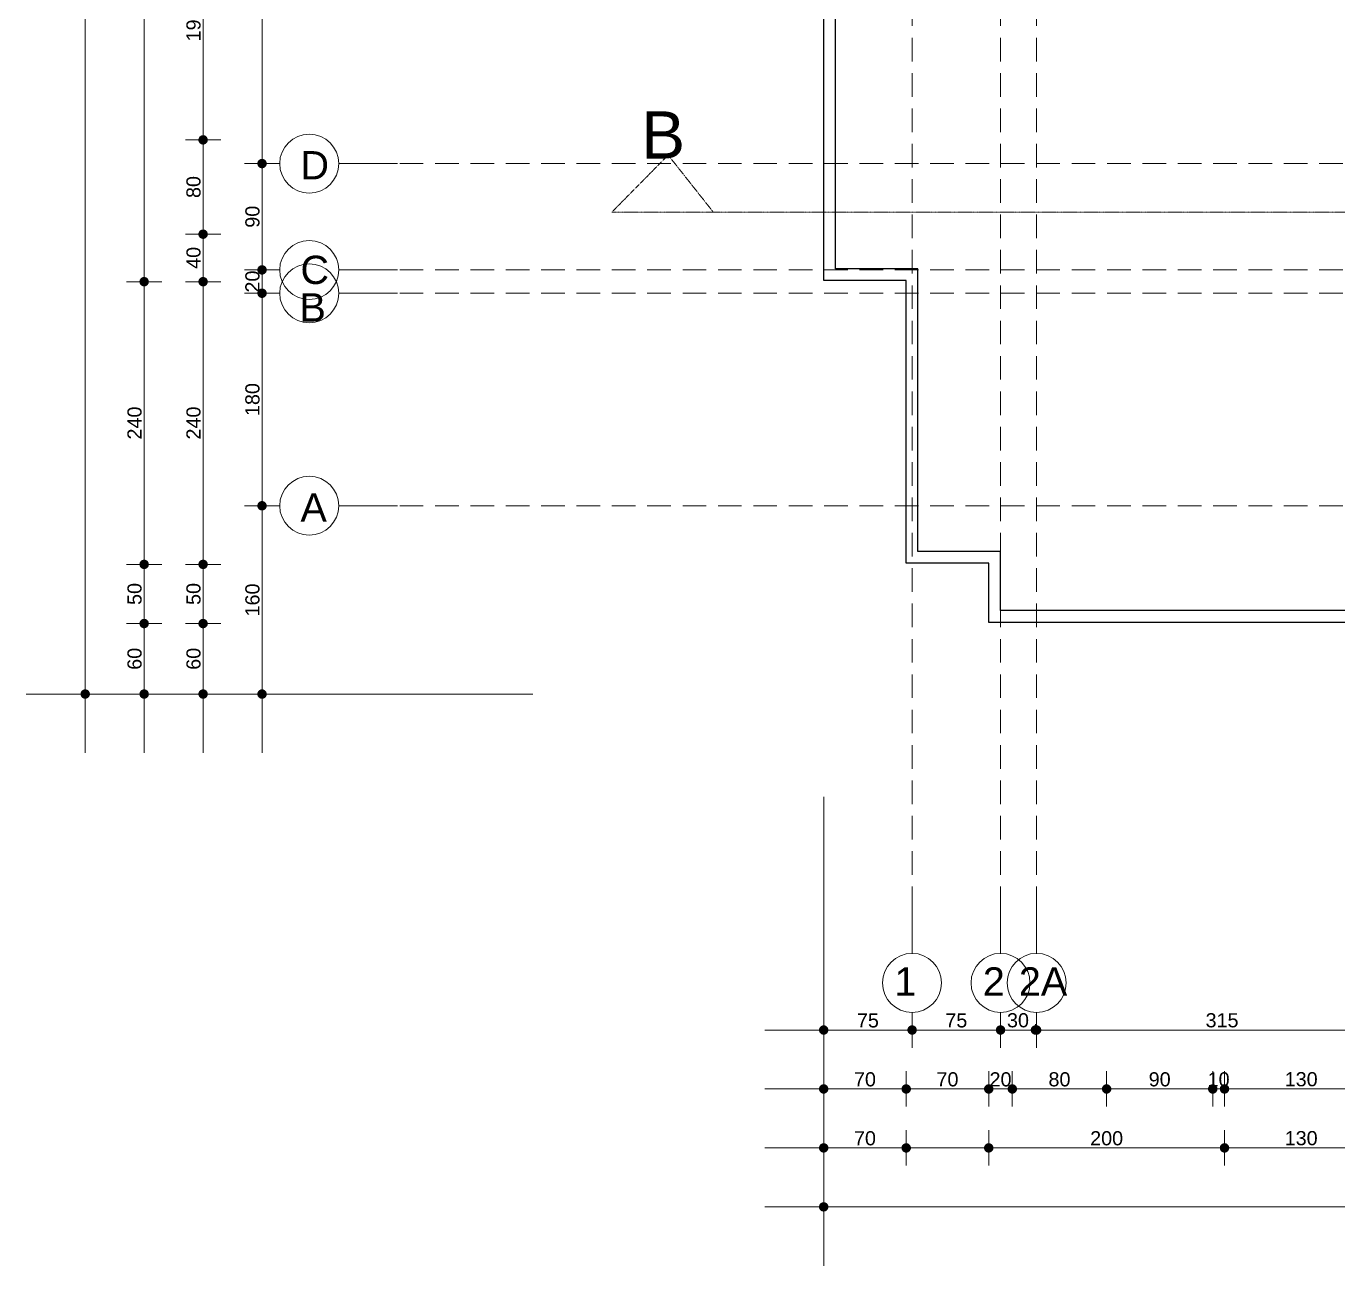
# Model space of a CAD drawing. Header units: millimetres. Extents: x 38129 to 72024, y -56282 to 16512.
# Drawn here: x 56402 to 57514, y -45595 to -44544 of the extents above; entities that cross this region are included whole.
import ezdxf

# ---------------------------------------------------------------- set-up
doc = ezdxf.new("R2010")
doc.units = ezdxf.units.MM
doc.linetypes.add('HIDDEN', pattern=[0.375, 0.25, -0.125])
for name, color, linetype, lineweight in [('AKS', 55, 'HIDDEN', 0), ('DIŞÖLÇÜ', 37, 'Continuous', 0), ('pencere+KAPI', 1, 'Continuous', 0)]:
    doc.layers.add(name, color=color, linetype=linetype, lineweight=lineweight)
doc.layers.add('balkon', color=171, linetype='Continuous')
doc.styles.add('icdisolcu_yazi', font='arial.ttf')
doc.styles.get("Standard").update_dxf_attribs({"font": 'arial.ttf'})
doc.dimstyles.new('İç Ölçü', dxfattribs={"dimtxt": 12, "dimasz": 8, "dimexe": 5, "dimexo": 0, "dimgap": 2, "dimtad": 1, "dimdec": 0, "dimzin": 12, "dimdsep": 46, "dimtxsty": 'icdisolcu_yazi', "dimblk": 'DOT', "dimcen": 8, "dimdle": 5, "dimclrd": 256, "dimclre": 256, "dimclrt": 7, "dimadec": 0, "dimazin": 3, "dimtfac": 1, "dimtdec": 0, "dimtix": 1, "dimtmove": 2, "dimatfit": 3, "dimldrblk": 'DOT', "dimfxl": 0, "dimtolj": 1, "dimtzin": 0, "dimlwd": -1, "dimlwe": -1, "dimarcsym": 0})

# ---------------------------------------------------------------- blocks, each defined once
blk = doc.blocks.new('_Dot')
at = {"color": 0, "lineweight": -2}
blk.add_line((-0.5, 0), (-1, 0), dxfattribs=at)
at = {"color": 0, "lineweight": 30, "const_width": 0.5}
blk.add_lwpolyline([(-0.25, 0, 1), (0.25, 0, 1)], format="xyb", close=True, dxfattribs=at)
blk = doc.blocks.new('*D2292')
at = {"layer": 'Defpoints', "color": 0, "lineweight": 120, "transparency": 16777216}
for p in [(56602, -44950.7), (56602, -44950.7), (56602, -45110.4)]:
    blk.add_point(p, dxfattribs=at)
at = {"layer": 'DIŞÖLÇÜ', "transparency": 16777216}
for p, q in [((56602, -44950.7), (56607, -44950.7)), ((56602, -45110.4), (56607, -45110.4))]:
    blk.add_line(p, q, dxfattribs=at)
at = {"layer": 'DIŞÖLÇÜ', "linetype": 'Continuous', "transparency": 16777216}
blk.add_line((56602, -45102.4), (56602, -44958.7), dxfattribs=at)
at = {"layer": 'DIŞÖLÇÜ', "transparency": 16777216, "xscale": 8, "yscale": 8, "zscale": 8}
for p, rotation in [((56602, -44950.7), 90), ((56602, -45110.4), 270)]:
    blk.add_blockref('_Dot', p, dxfattribs=dict(at, rotation=rotation))
at = {"layer": 'DIŞÖLÇÜ', "color": 7, "transparency": 16777216, "insert": (56593.9, -45030.6), "char_height": 12, "attachment_point": 5, "rotation": 90, "style": 'icdisolcu_yazi'}
blk.add_mtext('\\A1;160', dxfattribs=at)
blk = doc.blocks.new('*D2293')
at = {"layer": 'Defpoints', "color": 0, "lineweight": 120, "transparency": 16777216}
for p in [(56602, -44770.4), (56602, -44770.4), (56602, -44950.7)]:
    blk.add_point(p, dxfattribs=at)
at = {"layer": 'DIŞÖLÇÜ', "transparency": 16777216}
for p, q in [((56602, -44770.4), (56607, -44770.4)), ((56602, -44950.7), (56607, -44950.7))]:
    blk.add_line(p, q, dxfattribs=at)
at = {"layer": 'DIŞÖLÇÜ', "linetype": 'Continuous', "transparency": 16777216}
blk.add_line((56602, -44942.7), (56602, -44778.4), dxfattribs=at)
at = {"layer": 'DIŞÖLÇÜ', "transparency": 16777216, "xscale": 8, "yscale": 8, "zscale": 8}
for p, rotation in [((56602, -44770.4), 90), ((56602, -44950.7), 270)]:
    blk.add_blockref('_Dot', p, dxfattribs=dict(at, rotation=rotation))
at = {"layer": 'DIŞÖLÇÜ', "color": 7, "transparency": 16777216, "insert": (56593.9, -44860.6), "char_height": 12, "attachment_point": 5, "rotation": 90, "style": 'icdisolcu_yazi'}
blk.add_mtext('\\A1;180', dxfattribs=at)
blk = doc.blocks.new('*D2294')
at = {"layer": 'Defpoints', "color": 0, "lineweight": 120, "transparency": 16777216}
for p in [(56602, -44660.4), (56602, -44660.4), (56602, -44750.6)]:
    blk.add_point(p, dxfattribs=at)
at = {"layer": 'DIŞÖLÇÜ', "transparency": 16777216}
for p, q in [((56602, -44660.4), (56607, -44660.4)), ((56602, -44750.6), (56607, -44750.6))]:
    blk.add_line(p, q, dxfattribs=at)
at = {"layer": 'DIŞÖLÇÜ', "linetype": 'Continuous', "transparency": 16777216}
blk.add_line((56602, -44742.6), (56602, -44668.4), dxfattribs=at)
at = {"layer": 'DIŞÖLÇÜ', "transparency": 16777216, "xscale": 8, "yscale": 8, "zscale": 8}
for p, rotation in [((56602, -44660.4), 90), ((56602, -44750.6), 270)]:
    blk.add_blockref('_Dot', p, dxfattribs=dict(at, rotation=rotation))
at = {"layer": 'DIŞÖLÇÜ', "color": 7, "transparency": 16777216, "insert": (56593.9, -44705.5), "char_height": 12, "attachment_point": 5, "rotation": 90, "style": 'icdisolcu_yazi'}
blk.add_mtext('\\A1;90', dxfattribs=at)
blk = doc.blocks.new('*D2295')
at = {"layer": 'Defpoints', "color": 0, "lineweight": 120, "transparency": 16777216}
for p in [(56602, -44335.6), (56602, -44335.6), (56602, -44660.4)]:
    blk.add_point(p, dxfattribs=at)
at = {"layer": 'DIŞÖLÇÜ', "transparency": 16777216}
for p, q in [((56602, -44335.6), (56607, -44335.6)), ((56602, -44660.4), (56607, -44660.4))]:
    blk.add_line(p, q, dxfattribs=at)
at = {"layer": 'DIŞÖLÇÜ', "linetype": 'Continuous', "transparency": 16777216}
blk.add_line((56602, -44652.4), (56602, -44343.6), dxfattribs=at)
at = {"layer": 'DIŞÖLÇÜ', "transparency": 16777216, "xscale": 8, "yscale": 8, "zscale": 8}
for p, rotation in [((56602, -44335.6), 90), ((56602, -44660.4), 270)]:
    blk.add_blockref('_Dot', p, dxfattribs=dict(at, rotation=rotation))
at = {"layer": 'DIŞÖLÇÜ', "color": 7, "transparency": 16777216, "insert": (56593.8, -44498), "char_height": 12, "attachment_point": 5, "rotation": 90, "style": 'icdisolcu_yazi'}
blk.add_mtext('\\A1;325', dxfattribs=at)
blk = doc.blocks.new('*D2305')
at = {"layer": 'Defpoints', "color": 0, "lineweight": 120, "transparency": 16777216}
for p in [(56602, -44750.6), (56602, -44770.4), (56602, -44770.4)]:
    blk.add_point(p, dxfattribs=at)
at = {"layer": 'DIŞÖLÇÜ', "linetype": 'Continuous', "transparency": 16777216}
for p, q in [((56602, -44742.6), (56602, -44734.6)), ((56602, -44750.6), (56602, -44770.4)), ((56602, -44778.4), (56602, -44786.4))]:
    blk.add_line(p, q, dxfattribs=at)
at = {"layer": 'DIŞÖLÇÜ', "transparency": 16777216}
for p, q in [((56602, -44750.6), (56607, -44750.6)), ((56602, -44770.4), (56607, -44770.4))]:
    blk.add_line(p, q, dxfattribs=at)
at = {"layer": 'DIŞÖLÇÜ', "transparency": 16777216, "xscale": 8, "yscale": 8, "zscale": 8}
for p, rotation in [((56602, -44750.6), 270), ((56602, -44770.4), 90)]:
    blk.add_blockref('_Dot', p, dxfattribs=dict(at, rotation=rotation))
at = {"layer": 'DIŞÖLÇÜ', "color": 7, "transparency": 16777216, "insert": (56593.9, -44760.5), "char_height": 12, "attachment_point": 5, "rotation": 90, "style": 'icdisolcu_yazi'}
blk.add_mtext('\\A1;20', dxfattribs=at)
blk = doc.blocks.new('*D2341')
at = {"layer": 'Defpoints', "color": 0, "lineweight": 120, "transparency": 16777216}
for p in [(57078.4, -45396.5), (57153.4, -45395.4), (57153.4, -45395.4)]:
    blk.add_point(p, dxfattribs=at)
at = {"layer": 'DIŞÖLÇÜ', "transparency": 16777216}
for p, q in [((57078.4, -45396.5), (57078.4, -45390.4)), ((57153.4, -45395.4), (57153.4, -45390.4))]:
    blk.add_line(p, q, dxfattribs=at)
at = {"layer": 'DIŞÖLÇÜ', "linetype": 'Continuous', "transparency": 16777216}
blk.add_line((57086.4, -45395.4), (57145.4, -45395.4), dxfattribs=at)
at = {"layer": 'DIŞÖLÇÜ', "transparency": 16777216, "xscale": 8, "yscale": 8, "zscale": 8, "rotation": 180}
blk.add_blockref('_Dot', (57078.4, -45395.4), dxfattribs=at)
at = {"layer": 'DIŞÖLÇÜ', "transparency": 16777216, "xscale": 8, "yscale": 8, "zscale": 8}
blk.add_blockref('_Dot', (57153.4, -45395.4), dxfattribs=at)
at = {"layer": 'DIŞÖLÇÜ', "color": 7, "transparency": 16777216, "insert": (57115.9, -45387.3), "char_height": 12, "attachment_point": 5, "style": 'icdisolcu_yazi'}
blk.add_mtext('\\A1;75', dxfattribs=at)
blk = doc.blocks.new('*D2342')
at = {"layer": 'Defpoints', "color": 0, "lineweight": 120, "transparency": 16777216}
for p in [(57153.4, -45395.4), (57228.4, -45395.4), (57228.4, -45395.4)]:
    blk.add_point(p, dxfattribs=at)
at = {"layer": 'DIŞÖLÇÜ', "transparency": 16777216}
for p, q in [((57153.4, -45395.4), (57153.4, -45390.4)), ((57228.4, -45395.4), (57228.4, -45390.4))]:
    blk.add_line(p, q, dxfattribs=at)
at = {"layer": 'DIŞÖLÇÜ', "linetype": 'Continuous', "transparency": 16777216}
blk.add_line((57161.4, -45395.4), (57220.4, -45395.4), dxfattribs=at)
at = {"layer": 'DIŞÖLÇÜ', "transparency": 16777216, "xscale": 8, "yscale": 8, "zscale": 8, "rotation": 180}
blk.add_blockref('_Dot', (57153.4, -45395.4), dxfattribs=at)
at = {"layer": 'DIŞÖLÇÜ', "transparency": 16777216, "xscale": 8, "yscale": 8, "zscale": 8}
blk.add_blockref('_Dot', (57228.4, -45395.4), dxfattribs=at)
at = {"layer": 'DIŞÖLÇÜ', "color": 7, "transparency": 16777216, "insert": (57190.9, -45387.3), "char_height": 12, "attachment_point": 5, "style": 'icdisolcu_yazi'}
blk.add_mtext('\\A1;75', dxfattribs=at)
blk = doc.blocks.new('*D2343')
at = {"layer": 'Defpoints', "color": 0, "lineweight": 120, "transparency": 16777216}
for p in [(57259, -45395.4), (57573.5, -45395.4), (57573.5, -45395.4)]:
    blk.add_point(p, dxfattribs=at)
at = {"layer": 'DIŞÖLÇÜ', "transparency": 16777216}
for p, q in [((57259, -45395.4), (57259, -45390.4)), ((57573.5, -45395.4), (57573.5, -45390.4))]:
    blk.add_line(p, q, dxfattribs=at)
at = {"layer": 'DIŞÖLÇÜ', "linetype": 'Continuous', "transparency": 16777216}
blk.add_line((57267, -45395.4), (57565.5, -45395.4), dxfattribs=at)
at = {"layer": 'DIŞÖLÇÜ', "transparency": 16777216, "xscale": 8, "yscale": 8, "zscale": 8, "rotation": 180}
blk.add_blockref('_Dot', (57259, -45395.4), dxfattribs=at)
at = {"layer": 'DIŞÖLÇÜ', "transparency": 16777216, "xscale": 8, "yscale": 8, "zscale": 8}
blk.add_blockref('_Dot', (57573.5, -45395.4), dxfattribs=at)
at = {"layer": 'DIŞÖLÇÜ', "color": 7, "transparency": 16777216, "insert": (57416.3, -45387.2), "char_height": 12, "attachment_point": 5, "style": 'icdisolcu_yazi'}
blk.add_mtext('\\A1;315', dxfattribs=at)
blk = doc.blocks.new('*D2349')
at = {"layer": 'Defpoints', "color": 0, "lineweight": 120, "transparency": 16777216}
for p in [(57078.4, -45445.4), (57148.4, -45445.4), (57148.4, -45445.4)]:
    blk.add_point(p, dxfattribs=at)
at = {"layer": 'DIŞÖLÇÜ', "transparency": 16777216}
for p, q in [((57078.4, -45445.4), (57078.4, -45440.4)), ((57148.4, -45445.4), (57148.4, -45440.4))]:
    blk.add_line(p, q, dxfattribs=at)
at = {"layer": 'DIŞÖLÇÜ', "linetype": 'Continuous', "transparency": 16777216}
blk.add_line((57086.4, -45445.4), (57140.4, -45445.4), dxfattribs=at)
at = {"layer": 'DIŞÖLÇÜ', "transparency": 16777216, "xscale": 8, "yscale": 8, "zscale": 8, "rotation": 180}
blk.add_blockref('_Dot', (57078.4, -45445.4), dxfattribs=at)
at = {"layer": 'DIŞÖLÇÜ', "transparency": 16777216, "xscale": 8, "yscale": 8, "zscale": 8}
blk.add_blockref('_Dot', (57148.4, -45445.4), dxfattribs=at)
at = {"layer": 'DIŞÖLÇÜ', "color": 7, "transparency": 16777216, "insert": (57113.4, -45437.3), "char_height": 12, "attachment_point": 5, "style": 'icdisolcu_yazi'}
blk.add_mtext('\\A1;70', dxfattribs=at)
blk = doc.blocks.new('*D2350')
at = {"layer": 'Defpoints', "color": 0, "lineweight": 120, "transparency": 16777216}
for p in [(57148.4, -45445.4), (57218.4, -45445.4), (57218.4, -45445.4)]:
    blk.add_point(p, dxfattribs=at)
at = {"layer": 'DIŞÖLÇÜ', "transparency": 16777216}
for p, q in [((57148.4, -45445.4), (57148.4, -45440.4)), ((57218.4, -45445.4), (57218.4, -45440.4))]:
    blk.add_line(p, q, dxfattribs=at)
at = {"layer": 'DIŞÖLÇÜ', "linetype": 'Continuous', "transparency": 16777216}
blk.add_line((57156.4, -45445.4), (57210.4, -45445.4), dxfattribs=at)
at = {"layer": 'DIŞÖLÇÜ', "transparency": 16777216, "xscale": 8, "yscale": 8, "zscale": 8, "rotation": 180}
blk.add_blockref('_Dot', (57148.4, -45445.4), dxfattribs=at)
at = {"layer": 'DIŞÖLÇÜ', "transparency": 16777216, "xscale": 8, "yscale": 8, "zscale": 8}
blk.add_blockref('_Dot', (57218.4, -45445.4), dxfattribs=at)
at = {"layer": 'DIŞÖLÇÜ', "color": 7, "transparency": 16777216, "insert": (57183.4, -45437.3), "char_height": 12, "attachment_point": 5, "style": 'icdisolcu_yazi'}
blk.add_mtext('\\A1;70', dxfattribs=at)
blk = doc.blocks.new('*D2351')
at = {"layer": 'Defpoints', "color": 0, "lineweight": 120, "transparency": 16777216}
for p in [(57218.4, -45445.4), (57238.4, -45445.4), (57238.4, -45445.4)]:
    blk.add_point(p, dxfattribs=at)
at = {"layer": 'DIŞÖLÇÜ', "transparency": 16777216}
for p, q in [((57218.4, -45445.4), (57218.4, -45440.4)), ((57238.4, -45445.4), (57238.4, -45440.4))]:
    blk.add_line(p, q, dxfattribs=at)
at = {"layer": 'DIŞÖLÇÜ', "linetype": 'Continuous', "transparency": 16777216}
for p, q in [((57210.4, -45445.4), (57202.4, -45445.4)), ((57218.4, -45445.4), (57238.4, -45445.4)), ((57246.4, -45445.4), (57254.4, -45445.4))]:
    blk.add_line(p, q, dxfattribs=at)
at = {"layer": 'DIŞÖLÇÜ', "transparency": 16777216, "xscale": 8, "yscale": 8, "zscale": 8}
blk.add_blockref('_Dot', (57218.4, -45445.4), dxfattribs=at)
at = {"layer": 'DIŞÖLÇÜ', "transparency": 16777216, "xscale": 8, "yscale": 8, "zscale": 8, "rotation": 180}
blk.add_blockref('_Dot', (57238.4, -45445.4), dxfattribs=at)
at = {"layer": 'DIŞÖLÇÜ', "color": 7, "transparency": 16777216, "insert": (57228.4, -45437.3), "char_height": 12, "attachment_point": 5, "style": 'icdisolcu_yazi'}
blk.add_mtext('\\A1;20', dxfattribs=at)
blk = doc.blocks.new('*D2352')
at = {"layer": 'Defpoints', "color": 0, "lineweight": 120, "transparency": 16777216}
for p in [(57418.4, -45445.4), (57548.4, -45445.4), (57548.4, -45445.4)]:
    blk.add_point(p, dxfattribs=at)
at = {"layer": 'DIŞÖLÇÜ', "transparency": 16777216}
for p, q in [((57418.4, -45445.4), (57418.4, -45440.4)), ((57548.4, -45445.4), (57548.4, -45440.4))]:
    blk.add_line(p, q, dxfattribs=at)
at = {"layer": 'DIŞÖLÇÜ', "linetype": 'Continuous', "transparency": 16777216}
blk.add_line((57426.4, -45445.4), (57540.4, -45445.4), dxfattribs=at)
at = {"layer": 'DIŞÖLÇÜ', "transparency": 16777216, "xscale": 8, "yscale": 8, "zscale": 8, "rotation": 180}
blk.add_blockref('_Dot', (57418.4, -45445.4), dxfattribs=at)
at = {"layer": 'DIŞÖLÇÜ', "transparency": 16777216, "xscale": 8, "yscale": 8, "zscale": 8}
blk.add_blockref('_Dot', (57548.4, -45445.4), dxfattribs=at)
at = {"layer": 'DIŞÖLÇÜ', "color": 7, "transparency": 16777216, "insert": (57483.4, -45437.2), "char_height": 12, "attachment_point": 5, "style": 'icdisolcu_yazi'}
blk.add_mtext('\\A1;130', dxfattribs=at)
blk = doc.blocks.new('*D2373')
at = {"layer": 'Defpoints', "color": 0, "lineweight": 120, "transparency": 16777216}
for p in [(57418.4, -45495.4), (57418.4, -45495.4), (57548.4, -45495.4)]:
    blk.add_point(p, dxfattribs=at)
at = {"layer": 'DIŞÖLÇÜ', "transparency": 16777216}
for p, q in [((57418.4, -45495.4), (57418.4, -45490.4)), ((57548.4, -45495.4), (57548.4, -45490.4))]:
    blk.add_line(p, q, dxfattribs=at)
at = {"layer": 'DIŞÖLÇÜ', "linetype": 'Continuous', "transparency": 16777216}
blk.add_line((57540.4, -45495.4), (57426.4, -45495.4), dxfattribs=at)
at = {"layer": 'DIŞÖLÇÜ', "transparency": 16777216, "xscale": 8, "yscale": 8, "zscale": 8, "rotation": 180}
blk.add_blockref('_Dot', (57418.4, -45495.4), dxfattribs=at)
at = {"layer": 'DIŞÖLÇÜ', "transparency": 16777216, "xscale": 8, "yscale": 8, "zscale": 8}
blk.add_blockref('_Dot', (57548.4, -45495.4), dxfattribs=at)
at = {"layer": 'DIŞÖLÇÜ', "color": 7, "transparency": 16777216, "insert": (57483.4, -45487.2), "char_height": 12, "attachment_point": 5, "style": 'icdisolcu_yazi'}
blk.add_mtext('\\A1;130', dxfattribs=at)
blk = doc.blocks.new('*D2374')
at = {"layer": 'Defpoints', "color": 0, "lineweight": 120, "transparency": 16777216}
for p in [(57218.4, -45495.4), (57218.4, -45495.4), (57418.4, -45495.4)]:
    blk.add_point(p, dxfattribs=at)
at = {"layer": 'DIŞÖLÇÜ', "transparency": 16777216}
for p, q in [((57218.4, -45495.4), (57218.4, -45490.4)), ((57418.4, -45495.4), (57418.4, -45490.4))]:
    blk.add_line(p, q, dxfattribs=at)
at = {"layer": 'DIŞÖLÇÜ', "linetype": 'Continuous', "transparency": 16777216}
blk.add_line((57410.4, -45495.4), (57226.4, -45495.4), dxfattribs=at)
at = {"layer": 'DIŞÖLÇÜ', "transparency": 16777216, "xscale": 8, "yscale": 8, "zscale": 8, "rotation": 180}
blk.add_blockref('_Dot', (57218.4, -45495.4), dxfattribs=at)
at = {"layer": 'DIŞÖLÇÜ', "transparency": 16777216, "xscale": 8, "yscale": 8, "zscale": 8}
blk.add_blockref('_Dot', (57418.4, -45495.4), dxfattribs=at)
at = {"layer": 'DIŞÖLÇÜ', "color": 7, "transparency": 16777216, "insert": (57318.4, -45487.3), "char_height": 12, "attachment_point": 5, "style": 'icdisolcu_yazi'}
blk.add_mtext('\\A1;200', dxfattribs=at)
blk = doc.blocks.new('*D2375')
at = {"layer": 'Defpoints', "color": 0, "lineweight": 120, "transparency": 16777216}
for p in [(57078.4, -45545.4), (58733.5, -45545.4), (58733.5, -45545.4)]:
    blk.add_point(p, dxfattribs=at)
at = {"layer": 'DIŞÖLÇÜ', "transparency": 16777216}
for p, q in [((57078.4, -45545.4), (57078.4, -45540.4)), ((58733.5, -45545.4), (58733.5, -45540.4))]:
    blk.add_line(p, q, dxfattribs=at)
at = {"layer": 'DIŞÖLÇÜ', "linetype": 'Continuous', "transparency": 16777216}
blk.add_line((57086.4, -45545.4), (58725.5, -45545.4), dxfattribs=at)
at = {"layer": 'DIŞÖLÇÜ', "transparency": 16777216, "xscale": 8, "yscale": 8, "zscale": 8, "rotation": 180}
blk.add_blockref('_Dot', (57078.4, -45545.4), dxfattribs=at)
at = {"layer": 'DIŞÖLÇÜ', "transparency": 16777216, "xscale": 8, "yscale": 8, "zscale": 8}
blk.add_blockref('_Dot', (58733.5, -45545.4), dxfattribs=at)
at = {"layer": 'DIŞÖLÇÜ', "color": 7, "transparency": 16777216, "insert": (57905.9, -45537.3), "char_height": 12, "attachment_point": 5, "style": 'icdisolcu_yazi'}
blk.add_mtext('\\A1;1655', dxfattribs=at)
blk = doc.blocks.new('*D2376')
at = {"layer": 'Defpoints', "color": 0, "lineweight": 120, "transparency": 16777216}
for p in [(57408.4, -45445.4), (57408.4, -45445.4), (57418.4, -45445.4)]:
    blk.add_point(p, dxfattribs=at)
at = {"layer": 'DIŞÖLÇÜ', "transparency": 16777216}
for p, q in [((57408.4, -45445.4), (57408.4, -45440.4)), ((57418.4, -45445.4), (57418.4, -45440.4))]:
    blk.add_line(p, q, dxfattribs=at)
at = {"layer": 'DIŞÖLÇÜ', "linetype": 'Continuous', "transparency": 16777216}
for p, q in [((57400.4, -45445.4), (57392.4, -45445.4)), ((57418.4, -45445.4), (57408.4, -45445.4)), ((57426.4, -45445.4), (57434.4, -45445.4))]:
    blk.add_line(p, q, dxfattribs=at)
at = {"layer": 'DIŞÖLÇÜ', "transparency": 16777216, "xscale": 8, "yscale": 8, "zscale": 8}
blk.add_blockref('_Dot', (57408.4, -45445.4), dxfattribs=at)
at = {"layer": 'DIŞÖLÇÜ', "transparency": 16777216, "xscale": 8, "yscale": 8, "zscale": 8, "rotation": 180}
blk.add_blockref('_Dot', (57418.4, -45445.4), dxfattribs=at)
at = {"layer": 'DIŞÖLÇÜ', "color": 7, "transparency": 16777216, "insert": (57413.4, -45437.3), "char_height": 12, "attachment_point": 5, "style": 'icdisolcu_yazi'}
blk.add_mtext('\\A1;10', dxfattribs=at)
blk = doc.blocks.new('*D2377')
at = {"layer": 'Defpoints', "color": 0, "lineweight": 120, "transparency": 16777216}
for p in [(57318.4, -45445.4), (57318.4, -45445.4), (57408.4, -45445.4)]:
    blk.add_point(p, dxfattribs=at)
at = {"layer": 'DIŞÖLÇÜ', "transparency": 16777216}
for p, q in [((57318.4, -45445.4), (57318.4, -45440.4)), ((57408.4, -45445.4), (57408.4, -45440.4))]:
    blk.add_line(p, q, dxfattribs=at)
at = {"layer": 'DIŞÖLÇÜ', "linetype": 'Continuous', "transparency": 16777216}
blk.add_line((57400.4, -45445.4), (57326.4, -45445.4), dxfattribs=at)
at = {"layer": 'DIŞÖLÇÜ', "transparency": 16777216, "xscale": 8, "yscale": 8, "zscale": 8, "rotation": 180}
blk.add_blockref('_Dot', (57318.4, -45445.4), dxfattribs=at)
at = {"layer": 'DIŞÖLÇÜ', "transparency": 16777216, "xscale": 8, "yscale": 8, "zscale": 8}
blk.add_blockref('_Dot', (57408.4, -45445.4), dxfattribs=at)
at = {"layer": 'DIŞÖLÇÜ', "color": 7, "transparency": 16777216, "insert": (57363.4, -45437.3), "char_height": 12, "attachment_point": 5, "style": 'icdisolcu_yazi'}
blk.add_mtext('\\A1;90', dxfattribs=at)
blk = doc.blocks.new('*D2378')
at = {"layer": 'Defpoints', "color": 0, "lineweight": 120, "transparency": 16777216}
for p in [(57238.4, -45445.4), (57238.4, -45445.4), (57318.4, -45445.4)]:
    blk.add_point(p, dxfattribs=at)
at = {"layer": 'DIŞÖLÇÜ', "transparency": 16777216}
for p, q in [((57238.4, -45445.4), (57238.4, -45440.4)), ((57318.4, -45445.4), (57318.4, -45440.4))]:
    blk.add_line(p, q, dxfattribs=at)
at = {"layer": 'DIŞÖLÇÜ', "linetype": 'Continuous', "transparency": 16777216}
blk.add_line((57310.4, -45445.4), (57246.4, -45445.4), dxfattribs=at)
at = {"layer": 'DIŞÖLÇÜ', "transparency": 16777216, "xscale": 8, "yscale": 8, "zscale": 8, "rotation": 180}
blk.add_blockref('_Dot', (57238.4, -45445.4), dxfattribs=at)
at = {"layer": 'DIŞÖLÇÜ', "transparency": 16777216, "xscale": 8, "yscale": 8, "zscale": 8}
blk.add_blockref('_Dot', (57318.4, -45445.4), dxfattribs=at)
at = {"layer": 'DIŞÖLÇÜ', "color": 7, "transparency": 16777216, "insert": (57278.4, -45437.3), "char_height": 12, "attachment_point": 5, "style": 'icdisolcu_yazi'}
blk.add_mtext('\\A1;80', dxfattribs=at)
blk = doc.blocks.new('*D2404')
at = {"layer": 'Defpoints', "color": 0, "lineweight": 120, "transparency": 16777216}
for p in [(56552, -44445.3), (56552, -44640.3), (56552, -44640.3)]:
    blk.add_point(p, dxfattribs=at)
at = {"layer": 'DIŞÖLÇÜ', "transparency": 16777216}
for p, q in [((56552, -44445.3), (56557, -44445.3)), ((56552, -44640.3), (56557, -44640.3))]:
    blk.add_line(p, q, dxfattribs=at)
at = {"layer": 'DIŞÖLÇÜ', "linetype": 'Continuous', "transparency": 16777216}
blk.add_line((56552, -44453.3), (56552, -44632.3), dxfattribs=at)
at = {"layer": 'DIŞÖLÇÜ', "transparency": 16777216, "xscale": 8, "yscale": 8, "zscale": 8}
for p, rotation in [((56552, -44445.3), 90), ((56552, -44640.3), 270)]:
    blk.add_blockref('_Dot', p, dxfattribs=dict(at, rotation=rotation))
at = {"layer": 'DIŞÖLÇÜ', "color": 7, "transparency": 16777216, "insert": (56543.9, -44542.8), "char_height": 12, "attachment_point": 5, "rotation": 90, "style": 'icdisolcu_yazi'}
blk.add_mtext('\\A1;195', dxfattribs=at)
blk = doc.blocks.new('*D2405')
at = {"layer": 'Defpoints', "color": 0, "lineweight": 120, "transparency": 16777216}
for p in [(56552, -44640.3), (56552, -44720.3), (56552, -44720.3)]:
    blk.add_point(p, dxfattribs=at)
at = {"layer": 'DIŞÖLÇÜ', "transparency": 16777216}
for p, q in [((56552, -44640.3), (56557, -44640.3)), ((56552, -44720.3), (56557, -44720.3))]:
    blk.add_line(p, q, dxfattribs=at)
at = {"layer": 'DIŞÖLÇÜ', "linetype": 'Continuous', "transparency": 16777216}
blk.add_line((56552, -44648.3), (56552, -44712.3), dxfattribs=at)
at = {"layer": 'DIŞÖLÇÜ', "transparency": 16777216, "xscale": 8, "yscale": 8, "zscale": 8}
for p, rotation in [((56552, -44640.3), 90), ((56552, -44720.3), 270)]:
    blk.add_blockref('_Dot', p, dxfattribs=dict(at, rotation=rotation))
at = {"layer": 'DIŞÖLÇÜ', "color": 7, "transparency": 16777216, "insert": (56543.9, -44680.3), "char_height": 12, "attachment_point": 5, "rotation": 90, "style": 'icdisolcu_yazi'}
blk.add_mtext('\\A1;80', dxfattribs=at)
blk = doc.blocks.new('*D2406')
at = {"layer": 'Defpoints', "color": 0, "lineweight": 120, "transparency": 16777216}
for p in [(56552, -44720.3), (56552, -44760.6), (56552, -44760.6)]:
    blk.add_point(p, dxfattribs=at)
at = {"layer": 'DIŞÖLÇÜ', "transparency": 16777216}
for p, q in [((56552, -44720.3), (56557, -44720.3)), ((56552, -44760.6), (56557, -44760.6))]:
    blk.add_line(p, q, dxfattribs=at)
at = {"layer": 'DIŞÖLÇÜ', "linetype": 'Continuous', "transparency": 16777216}
blk.add_line((56552, -44728.3), (56552, -44752.6), dxfattribs=at)
at = {"layer": 'DIŞÖLÇÜ', "transparency": 16777216, "xscale": 8, "yscale": 8, "zscale": 8}
for p, rotation in [((56552, -44720.3), 90), ((56552, -44760.6), 270)]:
    blk.add_blockref('_Dot', p, dxfattribs=dict(at, rotation=rotation))
at = {"layer": 'DIŞÖLÇÜ', "color": 7, "transparency": 16777216, "insert": (56543.9, -44740.4), "char_height": 12, "attachment_point": 5, "rotation": 90, "style": 'icdisolcu_yazi'}
blk.add_mtext('\\A1;40', dxfattribs=at)
blk = doc.blocks.new('*D2407')
at = {"layer": 'Defpoints', "color": 0, "lineweight": 120, "transparency": 16777216}
for p in [(56552, -44760.6), (56552, -45000.4), (56552, -45000.4)]:
    blk.add_point(p, dxfattribs=at)
at = {"layer": 'DIŞÖLÇÜ', "transparency": 16777216}
for p, q in [((56552, -44760.6), (56557, -44760.6)), ((56552, -45000.4), (56557, -45000.4))]:
    blk.add_line(p, q, dxfattribs=at)
at = {"layer": 'DIŞÖLÇÜ', "linetype": 'Continuous', "transparency": 16777216}
blk.add_line((56552, -44768.6), (56552, -44992.4), dxfattribs=at)
at = {"layer": 'DIŞÖLÇÜ', "transparency": 16777216, "xscale": 8, "yscale": 8, "zscale": 8}
for p, rotation in [((56552, -44760.6), 90), ((56552, -45000.4), 270)]:
    blk.add_blockref('_Dot', p, dxfattribs=dict(at, rotation=rotation))
at = {"layer": 'DIŞÖLÇÜ', "color": 7, "transparency": 16777216, "insert": (56543.9, -44880.5), "char_height": 12, "attachment_point": 5, "rotation": 90, "style": 'icdisolcu_yazi'}
blk.add_mtext('\\A1;240', dxfattribs=at)
blk = doc.blocks.new('*D2408')
at = {"layer": 'Defpoints', "color": 0, "lineweight": 120, "transparency": 16777216}
for p in [(56552, -45000.4), (56552, -45050.6), (56552, -45050.6)]:
    blk.add_point(p, dxfattribs=at)
at = {"layer": 'DIŞÖLÇÜ', "transparency": 16777216}
for p, q in [((56552, -45000.4), (56557, -45000.4)), ((56552, -45050.6), (56557, -45050.6))]:
    blk.add_line(p, q, dxfattribs=at)
at = {"layer": 'DIŞÖLÇÜ', "linetype": 'Continuous', "transparency": 16777216}
blk.add_line((56552, -45008.4), (56552, -45042.6), dxfattribs=at)
at = {"layer": 'DIŞÖLÇÜ', "transparency": 16777216, "xscale": 8, "yscale": 8, "zscale": 8}
for p, rotation in [((56552, -45000.4), 90), ((56552, -45050.6), 270)]:
    blk.add_blockref('_Dot', p, dxfattribs=dict(at, rotation=rotation))
at = {"layer": 'DIŞÖLÇÜ', "color": 7, "transparency": 16777216, "insert": (56543.9, -45025.5), "char_height": 12, "attachment_point": 5, "rotation": 90, "style": 'icdisolcu_yazi'}
blk.add_mtext('\\A1;50', dxfattribs=at)
blk = doc.blocks.new('*D2409')
at = {"layer": 'Defpoints', "color": 0, "lineweight": 120, "transparency": 16777216}
for p in [(56552, -45050.6), (56552, -45110.4), (56552, -45110.4)]:
    blk.add_point(p, dxfattribs=at)
at = {"layer": 'DIŞÖLÇÜ', "transparency": 16777216}
for p, q in [((56552, -45050.6), (56557, -45050.6)), ((56552, -45110.4), (56557, -45110.4))]:
    blk.add_line(p, q, dxfattribs=at)
at = {"layer": 'DIŞÖLÇÜ', "linetype": 'Continuous', "transparency": 16777216}
blk.add_line((56552, -45058.6), (56552, -45102.4), dxfattribs=at)
at = {"layer": 'DIŞÖLÇÜ', "transparency": 16777216, "xscale": 8, "yscale": 8, "zscale": 8}
for p, rotation in [((56552, -45050.6), 90), ((56552, -45110.4), 270)]:
    blk.add_blockref('_Dot', p, dxfattribs=dict(at, rotation=rotation))
at = {"layer": 'DIŞÖLÇÜ', "color": 7, "transparency": 16777216, "insert": (56543.9, -45080.5), "char_height": 12, "attachment_point": 5, "rotation": 90, "style": 'icdisolcu_yazi'}
blk.add_mtext('\\A1;60', dxfattribs=at)
blk = doc.blocks.new('*D2413')
at = {"layer": 'Defpoints', "color": 0, "lineweight": 120, "transparency": 16777216}
for p in [(56502, -43280.4), (56502, -44760.6), (56502, -44760.6)]:
    blk.add_point(p, dxfattribs=at)
at = {"layer": 'DIŞÖLÇÜ', "transparency": 16777216}
for p, q in [((56502, -43280.4), (56507, -43280.4)), ((56502, -44760.6), (56507, -44760.6))]:
    blk.add_line(p, q, dxfattribs=at)
at = {"layer": 'DIŞÖLÇÜ', "linetype": 'Continuous', "transparency": 16777216}
blk.add_line((56502, -43288.4), (56502, -44752.6), dxfattribs=at)
at = {"layer": 'DIŞÖLÇÜ', "transparency": 16777216, "xscale": 8, "yscale": 8, "zscale": 8}
for p, rotation in [((56502, -43280.4), 90), ((56502, -44760.6), 270)]:
    blk.add_blockref('_Dot', p, dxfattribs=dict(at, rotation=rotation))
at = {"layer": 'DIŞÖLÇÜ', "color": 7, "transparency": 16777216, "insert": (56493.9, -44020.5), "char_height": 12, "attachment_point": 5, "rotation": 90, "style": 'icdisolcu_yazi'}
blk.add_mtext('\\A1;1480', dxfattribs=at)
blk = doc.blocks.new('*D2414')
at = {"layer": 'Defpoints', "color": 0, "lineweight": 120, "transparency": 16777216}
for p in [(56502, -44760.6), (56502, -45000.4), (56502, -45000.4)]:
    blk.add_point(p, dxfattribs=at)
at = {"layer": 'DIŞÖLÇÜ', "transparency": 16777216}
for p, q in [((56502, -44760.6), (56507, -44760.6)), ((56502, -45000.4), (56507, -45000.4))]:
    blk.add_line(p, q, dxfattribs=at)
at = {"layer": 'DIŞÖLÇÜ', "linetype": 'Continuous', "transparency": 16777216}
blk.add_line((56502, -44768.6), (56502, -44992.4), dxfattribs=at)
at = {"layer": 'DIŞÖLÇÜ', "transparency": 16777216, "xscale": 8, "yscale": 8, "zscale": 8}
for p, rotation in [((56502, -44760.6), 90), ((56502, -45000.4), 270)]:
    blk.add_blockref('_Dot', p, dxfattribs=dict(at, rotation=rotation))
at = {"layer": 'DIŞÖLÇÜ', "color": 7, "transparency": 16777216, "insert": (56493.9, -44880.5), "char_height": 12, "attachment_point": 5, "rotation": 90, "style": 'icdisolcu_yazi'}
blk.add_mtext('\\A1;240', dxfattribs=at)
blk = doc.blocks.new('*D2415')
at = {"layer": 'Defpoints', "color": 0, "lineweight": 120, "transparency": 16777216}
for p in [(56502, -45000.4), (56502, -45050.6), (56502, -45050.6)]:
    blk.add_point(p, dxfattribs=at)
at = {"layer": 'DIŞÖLÇÜ', "transparency": 16777216}
for p, q in [((56502, -45000.4), (56507, -45000.4)), ((56502, -45050.6), (56507, -45050.6))]:
    blk.add_line(p, q, dxfattribs=at)
at = {"layer": 'DIŞÖLÇÜ', "linetype": 'Continuous', "transparency": 16777216}
blk.add_line((56502, -45008.4), (56502, -45042.6), dxfattribs=at)
at = {"layer": 'DIŞÖLÇÜ', "transparency": 16777216, "xscale": 8, "yscale": 8, "zscale": 8}
for p, rotation in [((56502, -45000.4), 90), ((56502, -45050.6), 270)]:
    blk.add_blockref('_Dot', p, dxfattribs=dict(at, rotation=rotation))
at = {"layer": 'DIŞÖLÇÜ', "color": 7, "transparency": 16777216, "insert": (56493.9, -45025.5), "char_height": 12, "attachment_point": 5, "rotation": 90, "style": 'icdisolcu_yazi'}
blk.add_mtext('\\A1;50', dxfattribs=at)
blk = doc.blocks.new('*D2416')
at = {"layer": 'Defpoints', "color": 0, "lineweight": 120, "transparency": 16777216}
for p in [(56502, -45050.6), (56502, -45110.4), (56502, -45110.4)]:
    blk.add_point(p, dxfattribs=at)
at = {"layer": 'DIŞÖLÇÜ', "transparency": 16777216}
for p, q in [((56502, -45050.6), (56507, -45050.6)), ((56502, -45110.4), (56507, -45110.4))]:
    blk.add_line(p, q, dxfattribs=at)
at = {"layer": 'DIŞÖLÇÜ', "linetype": 'Continuous', "transparency": 16777216}
blk.add_line((56502, -45058.6), (56502, -45102.4), dxfattribs=at)
at = {"layer": 'DIŞÖLÇÜ', "transparency": 16777216, "xscale": 8, "yscale": 8, "zscale": 8}
for p, rotation in [((56502, -45050.6), 90), ((56502, -45110.4), 270)]:
    blk.add_blockref('_Dot', p, dxfattribs=dict(at, rotation=rotation))
at = {"layer": 'DIŞÖLÇÜ', "color": 7, "transparency": 16777216, "insert": (56493.9, -45080.5), "char_height": 12, "attachment_point": 5, "rotation": 90, "style": 'icdisolcu_yazi'}
blk.add_mtext('\\A1;60', dxfattribs=at)
blk = doc.blocks.new('*D2417')
at = {"layer": 'Defpoints', "color": 0, "lineweight": 120, "transparency": 16777216}
for p in [(56452, -43080.4), (56452, -45110.4), (56452, -45110.4)]:
    blk.add_point(p, dxfattribs=at)
at = {"layer": 'DIŞÖLÇÜ', "transparency": 16777216}
for p, q in [((56452, -43080.4), (56457, -43080.4)), ((56452, -45110.4), (56457, -45110.4))]:
    blk.add_line(p, q, dxfattribs=at)
at = {"layer": 'DIŞÖLÇÜ', "linetype": 'Continuous', "transparency": 16777216}
blk.add_line((56452, -43088.4), (56452, -45102.4), dxfattribs=at)
at = {"layer": 'DIŞÖLÇÜ', "transparency": 16777216, "xscale": 8, "yscale": 8, "zscale": 8}
for p, rotation in [((56452, -43080.4), 90), ((56452, -45110.4), 270)]:
    blk.add_blockref('_Dot', p, dxfattribs=dict(at, rotation=rotation))
at = {"layer": 'DIŞÖLÇÜ', "color": 7, "transparency": 16777216, "insert": (56443.8, -44095.4), "char_height": 12, "attachment_point": 5, "rotation": 90, "style": 'icdisolcu_yazi'}
blk.add_mtext('\\A1;2030', dxfattribs=at)
blk = doc.blocks.new('*D2459')
at = {"layer": 'Defpoints', "color": 0, "lineweight": 120, "transparency": 16777216}
for p in [(57078.4, -45495.4), (57078.4, -45495.4), (57148.4, -45495.4)]:
    blk.add_point(p, dxfattribs=at)
at = {"layer": 'DIŞÖLÇÜ', "transparency": 16777216}
for p, q in [((57078.4, -45495.4), (57078.4, -45490.4)), ((57148.4, -45495.4), (57148.4, -45490.4))]:
    blk.add_line(p, q, dxfattribs=at)
at = {"layer": 'DIŞÖLÇÜ', "linetype": 'Continuous', "transparency": 16777216}
blk.add_line((57140.4, -45495.4), (57086.4, -45495.4), dxfattribs=at)
at = {"layer": 'DIŞÖLÇÜ', "transparency": 16777216, "xscale": 8, "yscale": 8, "zscale": 8, "rotation": 180}
blk.add_blockref('_Dot', (57078.4, -45495.4), dxfattribs=at)
at = {"layer": 'DIŞÖLÇÜ', "transparency": 16777216, "xscale": 8, "yscale": 8, "zscale": 8}
blk.add_blockref('_Dot', (57148.4, -45495.4), dxfattribs=at)
at = {"layer": 'DIŞÖLÇÜ', "color": 7, "transparency": 16777216, "insert": (57113.4, -45487.3), "char_height": 12, "attachment_point": 5, "style": 'icdisolcu_yazi'}
blk.add_mtext('\\A1;70', dxfattribs=at)
blk = doc.blocks.new('*D2461')
at = {"layer": 'Defpoints', "color": 0, "lineweight": 120, "transparency": 16777216}
for p in [(57228.4, -45395.4), (57258, -45395.4), (57258, -45395.4)]:
    blk.add_point(p, dxfattribs=at)
at = {"layer": 'DIŞÖLÇÜ', "transparency": 16777216}
for p, q in [((57228.4, -45395.4), (57228.4, -45390.4)), ((57258, -45395.4), (57258, -45390.4))]:
    blk.add_line(p, q, dxfattribs=at)
at = {"layer": 'DIŞÖLÇÜ', "linetype": 'Continuous', "transparency": 16777216}
blk.add_line((57236.4, -45395.4), (57250, -45395.4), dxfattribs=at)
at = {"layer": 'DIŞÖLÇÜ', "transparency": 16777216, "xscale": 8, "yscale": 8, "zscale": 8, "rotation": 180}
blk.add_blockref('_Dot', (57228.4, -45395.4), dxfattribs=at)
at = {"layer": 'DIŞÖLÇÜ', "transparency": 16777216, "xscale": 8, "yscale": 8, "zscale": 8}
blk.add_blockref('_Dot', (57258, -45395.4), dxfattribs=at)
at = {"layer": 'DIŞÖLÇÜ', "color": 7, "transparency": 16777216, "insert": (57243.2, -45387.2), "char_height": 12, "attachment_point": 5, "style": 'icdisolcu_yazi'}
blk.add_mtext('\\A1;30', dxfattribs=at)

msp = doc.modelspace()

# ---------------------------------------------------------------- linework, layer by layer
at = {"layer": 'AKS', "ltscale": 80}
for p, q in [((57153.4, -42903.7), (57153.4, -45280.4)), ((57228.4, -42903.7), (57228.4, -45280.4)), ((57259, -42903.7), (57259, -45280.4)), ((59078.8, -44660.4), (56717, -44660.4)), ((59078.8, -44750.6), (56717, -44750.6)), ((59078.8, -44770.4), (56717, -44770.4)), ((59078.8, -44950.7), (56717, -44950.7))]:
    msp.add_line(p, q, dxfattribs=at)
at = {"layer": 'balkon'}
for points in [[(58368.4, -44780.4), (58368.4, -45110.4), (57912.9, -45110.4), (57912.9, -45110.4), (57698.2, -45110.4), (57698.2, -45049.6), (57218.4, -45049.6), (57218.4, -44999.4), (57148.4, -44999.4), (57148.4, -44759.6), (57078.4, -44759.6), (57078.4, -43521.3), (57168.4, -43521.3), (57168.4, -43281.4), (57248.4, -43281.4), (57248.4, -43206.3), (57658.2, -43206.3), (57658.2, -43115.4), (57912.9, -43115.4), (57912.9, -43105.4), (58397.6, -43105.4), (58397.6, -43493.7)], [(58358.4, -45100.4), (57922.9, -45100.4), (57922.9, -45100.4), (57708.2, -45100.4), (57708.2, -45039.6), (57228.4, -45039.6), (57228.4, -44989.4), (57158.4, -44989.4), (57158.4, -44749.6), (57088.4, -44749.6), (57088.4, -43531.3), (57178.4, -43531.3), (57178.4, -43291.4), (57258.4, -43291.4), (57258.4, -43216.3), (57668.2, -43216.3), (57668.2, -43125.4), (57922.9, -43125.4), (57922.9, -43115.4), (58387.6, -43115.4), (58387.6, -43493.7)]]:
    msp.add_lwpolyline(points, dxfattribs=at)
at = {"layer": 'DIŞÖLÇÜ'}
for p, q in [((56452, -43030.4), (56452, -45160.4)), ((56502, -43030.4), (56502, -45160.4)), ((56552, -43030.4), (56552, -45160.4)), ((56602, -43030.4), (56602, -45160.4)), ((56537, -44640.3), (56567, -44640.3)), ((56587, -44660.4), (56617, -44660.4)), ((56667, -44660.4), (56717, -44660.4)), ((56537, -44720.3), (56567, -44720.3)), ((56587, -44750.6), (56617, -44750.6)), ((56667, -44750.6), (56717, -44750.6)), ((56487, -44760.6), (56517, -44760.6)), ((56537, -44760.6), (56567, -44760.6)), ((56587, -44770.4), (56617, -44770.4)), ((56667, -44770.4), (56717, -44770.4)), ((56587, -44950.7), (56617, -44950.7)), ((56667, -44950.7), (56717, -44950.7)), ((56487, -45000.4), (56517, -45000.4)), ((56537, -45000.4), (56567, -45000.4)), ((56487, -45050.6), (56517, -45050.6)), ((56537, -45050.6), (56567, -45050.6)), ((56402, -45110.4), (56831.8, -45110.4)), ((57078.4, -45595.4), (57078.4, -45197.6)), ((57153.4, -45330.4), (57153.4, -45280.4)), ((57153.4, -45330.4), (57153.4, -45280.4)), ((57228.4, -45330.4), (57228.4, -45280.4)), ((57228.4, -45330.4), (57228.4, -45280.4)), ((57259, -45330.4), (57259, -45280.4)), ((57259, -45330.4), (57259, -45280.4)), ((57153.4, -45410.4), (57153.4, -45380.4)), ((57228.4, -45410.4), (57228.4, -45380.4)), ((57259, -45410.4), (57259, -45380.4)), ((57028.4, -45395.4), (58783.5, -45395.4)), ((57148.4, -45460.4), (57148.4, -45430.4)), ((57218.4, -45460.4), (57218.4, -45430.4)), ((57238.4, -45460.4), (57238.4, -45430.4)), ((57318.4, -45460.4), (57318.4, -45430.4)), ((57408.4, -45460.4), (57408.4, -45430.4)), ((57418.4, -45460.4), (57418.4, -45430.4)), ((57028.4, -45445.4), (58783.5, -45445.4)), ((57148.4, -45510.4), (57148.4, -45480.4)), ((57218.4, -45510.4), (57218.4, -45480.4)), ((57418.4, -45510.4), (57418.4, -45480.4)), ((57418.4, -45510.4), (57418.4, -45480.4)), ((57028.4, -45495.4), (58783.5, -45495.4)), ((57028.4, -45545.4), (58783.5, -45545.4))]:
    msp.add_line(p, q, dxfattribs=at)
for centre in [(56642, -44660.4), (56642, -44750.6), (56642, -44770.4), (56642, -44950.7), (57153.4, -45355.4), (57228.4, -45355.4), (57259, -45355.4)]:
    msp.add_circle(centre, 25, dxfattribs=at)
at = {"layer": 'pencere+KAPI', "linetype": 'HIDDEN'}
msp.add_line((56898.8, -44701.5), (58877.2, -44701.5), dxfattribs=at)
msp.add_lwpolyline([(56984.7, -44701.5), (56946.5, -44653.2), (56898.8, -44701.5)], dxfattribs=at)

# ---------------------------------------------------------------- texts
at = {"layer": 'DIŞÖLÇÜ', "char_height": 24, "width": 425.623}
for s, insert, attachment_point, rotation in [('D', (56634.6, -44673.8), 7, 360), ('C', (56634.6, -44762.9), 7, 360), ('B', (56633.8, -44794.4), 7, 360), ('A', (56634.6, -44964.1), 7, 360), ('1', (57138.4, -45342.2), 1, 0), ('2', (57213.4, -45342.2), 1, 0), ('2A', (57244, -45342.2), 1, 0)]:
    msp.add_mtext(s, dxfattribs=dict(at, insert=insert, attachment_point=attachment_point, rotation=rotation))
at = {"layer": 'pencere+KAPI', "linetype": 'HIDDEN', "insert": (56923.6, -44656.1), "char_height": 40, "width": 1884.499, "attachment_point": 7}
msp.add_mtext('B', dxfattribs=at)

# ---------------------------------------------------------------- dimensions: what is measured, and where the dimension line sits
at = {"layer": 'DIŞÖLÇÜ'}
for base, p1, p2, picture, middle in [((56452, -45110.4), (56452, -43080.4), (56452, -45110.4), '*D2417', (56443.8, -44095.4)), ((56502, -44760.6), (56502, -43280.4), (56502, -44760.6), '*D2413', (56493.9, -44020.5)), ((56602, -44335.6), (56602, -44660.4), (56602, -44335.6), '*D2295', (56593.8, -44498)), ((56552, -44640.3), (56552, -44445.3), (56552, -44640.3), '*D2404', (56543.9, -44542.8)), ((56552, -44720.3), (56552, -44640.3), (56552, -44720.3), '*D2405', (56543.9, -44680.3)), ((56602, -44660.4), (56602, -44750.6), (56602, -44660.4), '*D2294', (56593.9, -44705.5)), ((56552, -44760.6), (56552, -44720.3), (56552, -44760.6), '*D2406', (56543.9, -44740.4)), ((56602, -44770.4), (56602, -44750.6), (56602, -44770.4), '*D2305', (56593.9, -44760.5)), ((56502, -45000.4), (56502, -44760.6), (56502, -45000.4), '*D2414', (56493.9, -44880.5)), ((56552, -45000.4), (56552, -44760.6), (56552, -45000.4), '*D2407', (56543.9, -44880.5)), ((56602, -44770.4), (56602, -44950.7), (56602, -44770.4), '*D2293', (56593.9, -44860.6)), ((56602, -44950.7), (56602, -45110.4), (56602, -44950.7), '*D2292', (56593.9, -45030.6)), ((56502, -45050.6), (56502, -45000.4), (56502, -45050.6), '*D2415', (56493.9, -45025.5)), ((56552, -45050.6), (56552, -45000.4), (56552, -45050.6), '*D2408', (56543.9, -45025.5)), ((56502, -45110.4), (56502, -45050.6), (56502, -45110.4), '*D2416', (56493.9, -45080.5)), ((56552, -45110.4), (56552, -45050.6), (56552, -45110.4), '*D2409', (56543.9, -45080.5))]:
    dim = msp.add_linear_dim(base=base, p1=p1, p2=p2, angle=90, dimstyle='İç Ölçü', dxfattribs=at)
    dim.commit()
    dim.dimension.update_dxf_attribs({"geometry": picture, "text_midpoint": middle})
for base, p1, p2, picture, middle in [((57153.4, -45395.4), (57078.4, -45396.5), (57153.4, -45395.4), '*D2341', (57115.9, -45387.3)), ((57228.4, -45395.4), (57153.4, -45395.4), (57228.4, -45395.4), '*D2342', (57190.9, -45387.3)), ((57258, -45395.4), (57228.4, -45395.4), (57258, -45395.4), '*D2461', (57243.2, -45387.2)), ((57573.5291, -45395.3798), (57258.9875, -45395.3798), (57573.5291, -45395.3798), '*D2343', (57416.2583, -45387.2488)), ((57148.4, -45445.4), (57078.4, -45445.4), (57148.4, -45445.4), '*D2349', (57113.4, -45437.3)), ((57218.4, -45445.4), (57148.4, -45445.4), (57218.4, -45445.4), '*D2350', (57183.4, -45437.3)), ((57238.4, -45445.4), (57218.4, -45445.4), (57238.4, -45445.4), '*D2351', (57228.4, -45437.3)), ((57238.4, -45445.4), (57318.4, -45445.4), (57238.4, -45445.4), '*D2378', (57278.4, -45437.3)), ((57318.4, -45445.4), (57408.4, -45445.4), (57318.4, -45445.4), '*D2377', (57363.4, -45437.3)), ((57408.4, -45445.4), (57418.4, -45445.4), (57408.4, -45445.4), '*D2376', (57413.4, -45437.3)), ((57548.4, -45445.4), (57418.4, -45445.4), (57548.4, -45445.4), '*D2352', (57483.4, -45437.2)), ((57078.4, -45495.4), (57148.4, -45495.4), (57078.4, -45495.4), '*D2459', (57113.4, -45487.3)), ((57218.4, -45495.4), (57418.4, -45495.4), (57218.4, -45495.4), '*D2374', (57318.4, -45487.3)), ((57418.4, -45495.4), (57548.4, -45495.4), (57418.4, -45495.4), '*D2373', (57483.4, -45487.2)), ((58733.5, -45545.4), (57078.4, -45545.4), (58733.5, -45545.4), '*D2375', (57905.9, -45537.3))]:
    dim = msp.add_linear_dim(base=base, p1=p1, p2=p2, dimstyle='İç Ölçü', dxfattribs=at)
    dim.commit()
    dim.dimension.update_dxf_attribs({"geometry": picture, "text_midpoint": middle})

doc.saveas('drawing.dxf')
